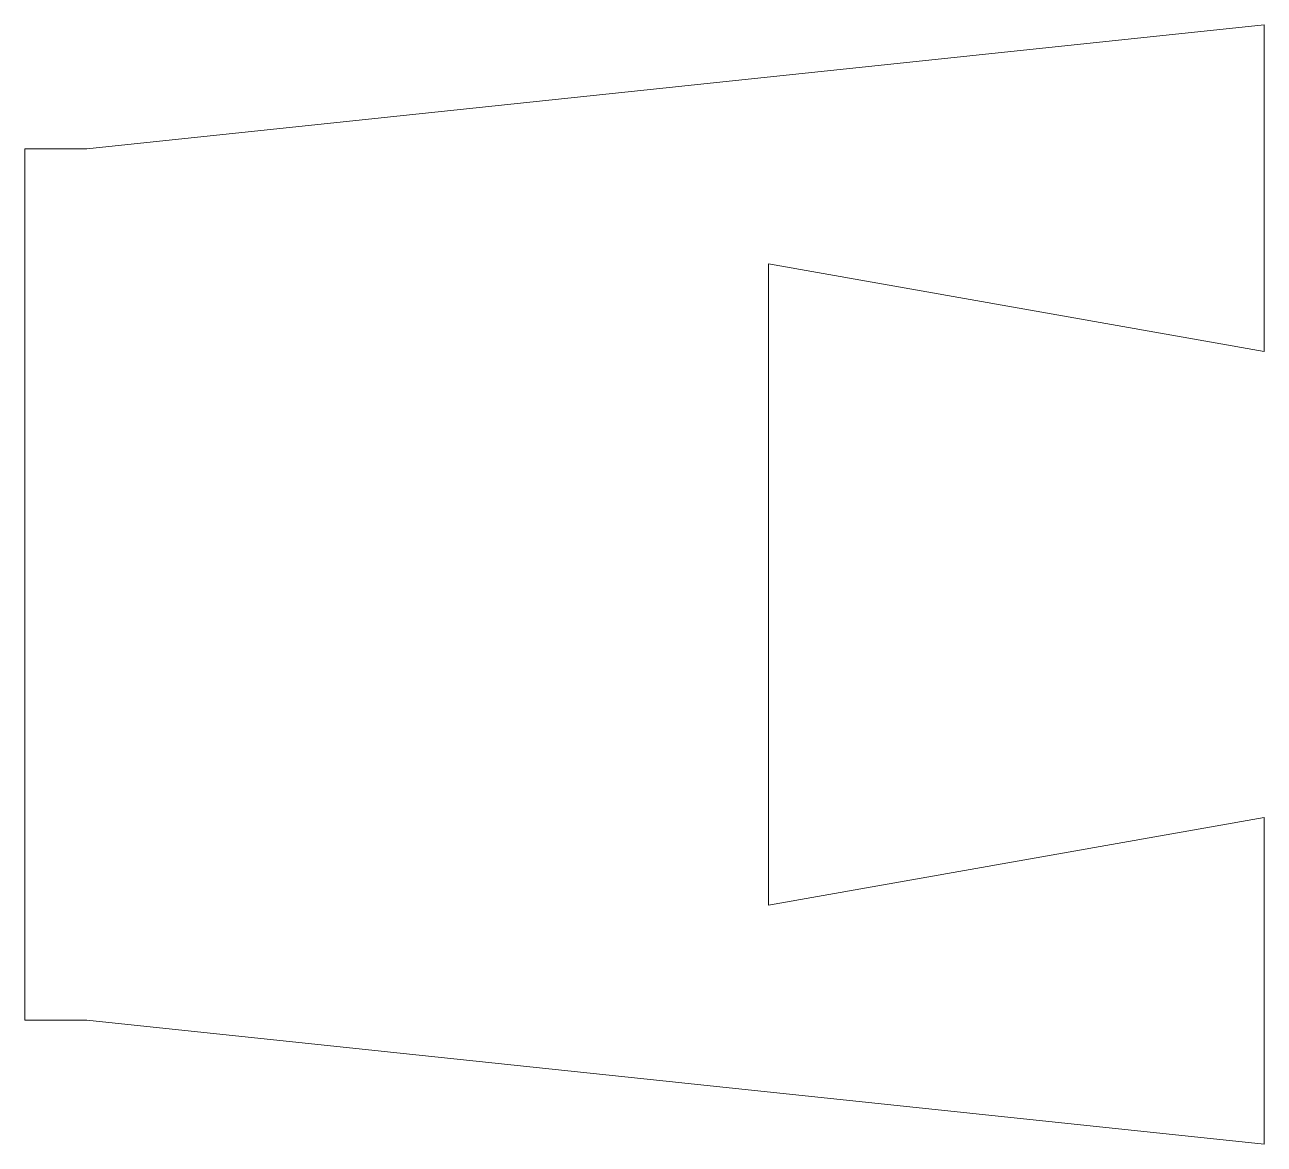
# Model space of a CAD drawing. Header units: millimetres. Extents: x 125.39 to 135.39, y 65.49 to 74.51.
import ezdxf

# ---------------------------------------------------------------- set-up
doc = ezdxf.new("R2010")
doc.units = ezdxf.units.MM
doc.layers.add('cut', color=7, linetype='CONTINUOUS', lineweight=0, true_color=0x000000)

msp = doc.modelspace()

# ---------------------------------------------------------------- linework, layer by layer
at = {"layer": 'cut'}
for p, q in [((135.39, 74.5149), (125.89, 73.5149)), ((135.39, 74.5149), (135.39, 71.8802)), ((125.89, 73.5149), (125.39, 73.5149)), ((125.39, 73.5149), (125.39, 66.4851)), ((131.39, 72.5855), (131.39, 67.4145)), ((131.39, 72.5855), (135.39, 71.8802)), ((131.39, 67.4145), (135.39, 68.1198)), ((135.39, 68.1198), (135.39, 65.4851)), ((125.39, 66.4851), (125.89, 66.4851)), ((135.39, 65.4851), (125.89, 66.4851))]:
    msp.add_line(p, q, dxfattribs=at)

doc.saveas('drawing.dxf')
